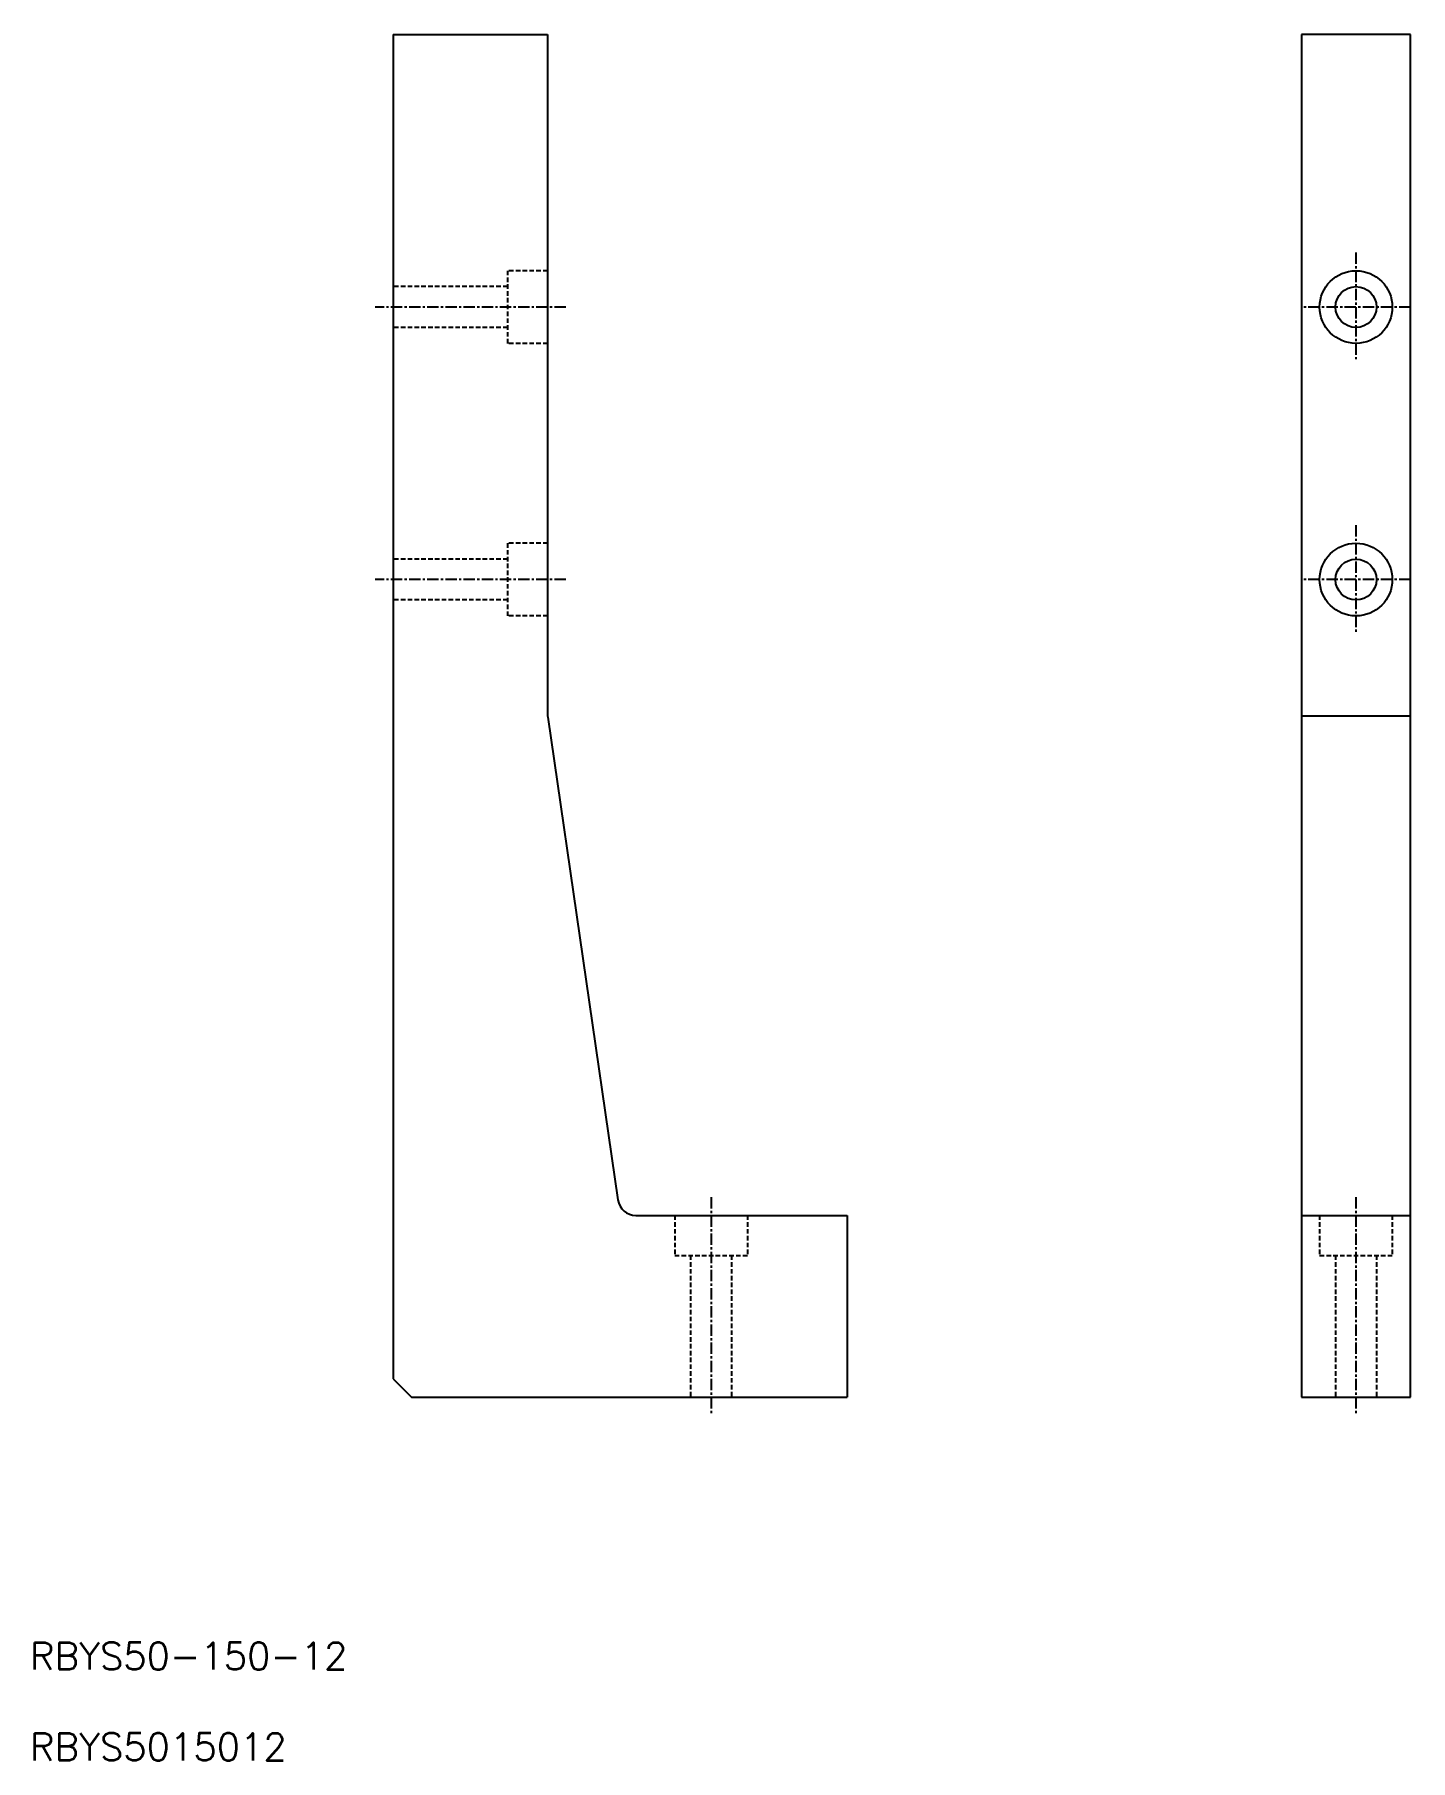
# Model space of a CAD drawing. Extents: x 11 to 162, y 10 to 200.
import ezdxf

# ---------------------------------------------------------------- set-up
doc = ezdxf.new("R2010")
doc.units = 0
doc.linetypes.add('CENTER', pattern=[2, 1.25, -0.25, 0.25, -0.25])
doc.linetypes.add('DASHED', pattern=[0.75, 0.5, -0.25])
doc.layers.get('0').update_dxf_attribs({"linetype": 'CONTINUOUS'})
doc.layers.add('CENTER', color=1, linetype='CENTER')
doc.styles.get("Standard").update_dxf_attribs({"font": 'txt.shx'})

msp = doc.modelspace()

# ---------------------------------------------------------------- linework, layer by layer
at = {"color": 7, "linetype": 'CONTINUOUS'}
for p, q in [((50, 200), (50, 52)), ((50, 200), (67, 200)), ((67, 200), (67, 125.14)), ((162, 200), (150, 200)), ((150, 200), (150, 50)), ((162, 50), (162, 200)), ((67.02, 124.86), (74.75, 71.71)), ((150, 125), (162, 125)), ((76.73, 70), (100, 70)), ((100, 70), (100, 50)), ((150, 70), (162, 70)), ((50, 52), (52, 50)), ((52, 50), (100, 50)), ((150, 50), (162, 50))]:
    msp.add_line(p, q, dxfattribs=at)
at = {"color": 3, "linetype": 'DASHED'}
for p, q in [((67, 174), (62.6, 174)), ((62.6, 174), (62.6, 166)), ((62.6, 172.25), (50, 172.25)), ((62.6, 167.75), (50, 167.75)), ((67, 166), (62.6, 166)), ((67, 144), (62.6, 144)), ((62.6, 144), (62.6, 136)), ((62.6, 142.25), (50, 142.25)), ((62.6, 137.75), (50, 137.75)), ((67, 136), (62.6, 136)), ((81, 70), (81, 65.6)), ((89, 70), (89, 65.6)), ((152, 70), (152, 65.6)), ((160, 70), (160, 65.6)), ((81, 65.6), (89, 65.6)), ((82.75, 65.6), (82.75, 50)), ((87.25, 65.6), (87.25, 50)), ((152, 65.6), (160, 65.6)), ((153.75, 65.6), (153.75, 50)), ((158.25, 65.6), (158.25, 50))]:
    msp.add_line(p, q, dxfattribs=at)
at = {"color": 7, "linetype": 'CONTINUOUS'}
for centre, radius in [((156, 170), 4), ((156, 170), 2.25), ((156, 140), 4), ((156, 140), 2.25)]:
    msp.add_circle(centre, radius, dxfattribs=at)
for centre, start, end in [((69, 125.14), 180, 188.2759), ((76.73, 72), 188.2759, 270)]:
    msp.add_arc(centre, 2, start, end, dxfattribs=at)
at = {"layer": 'CENTER', "color": 1, "linetype": 'CENTER'}
for p, q in [((156, 176), (156, 164)), ((69, 170), (48, 170)), ((162, 170), (150, 170)), ((156, 146), (156, 134)), ((69, 140), (48, 140)), ((162, 140), (150, 140)), ((85, 72), (85, 48)), ((156, 72), (156, 48))]:
    msp.add_line(p, q, dxfattribs=at)

# ---------------------------------------------------------------- texts
at = {"color": 7, "linetype": 'CONTINUOUS'}
for s, p in [('RBYS50-150-12 ', (10, 20)), ('RBYS5015012 ', (10, 10))]:
    msp.add_text(s, height=3, dxfattribs=at).set_placement(p)

doc.saveas('drawing.dxf')
